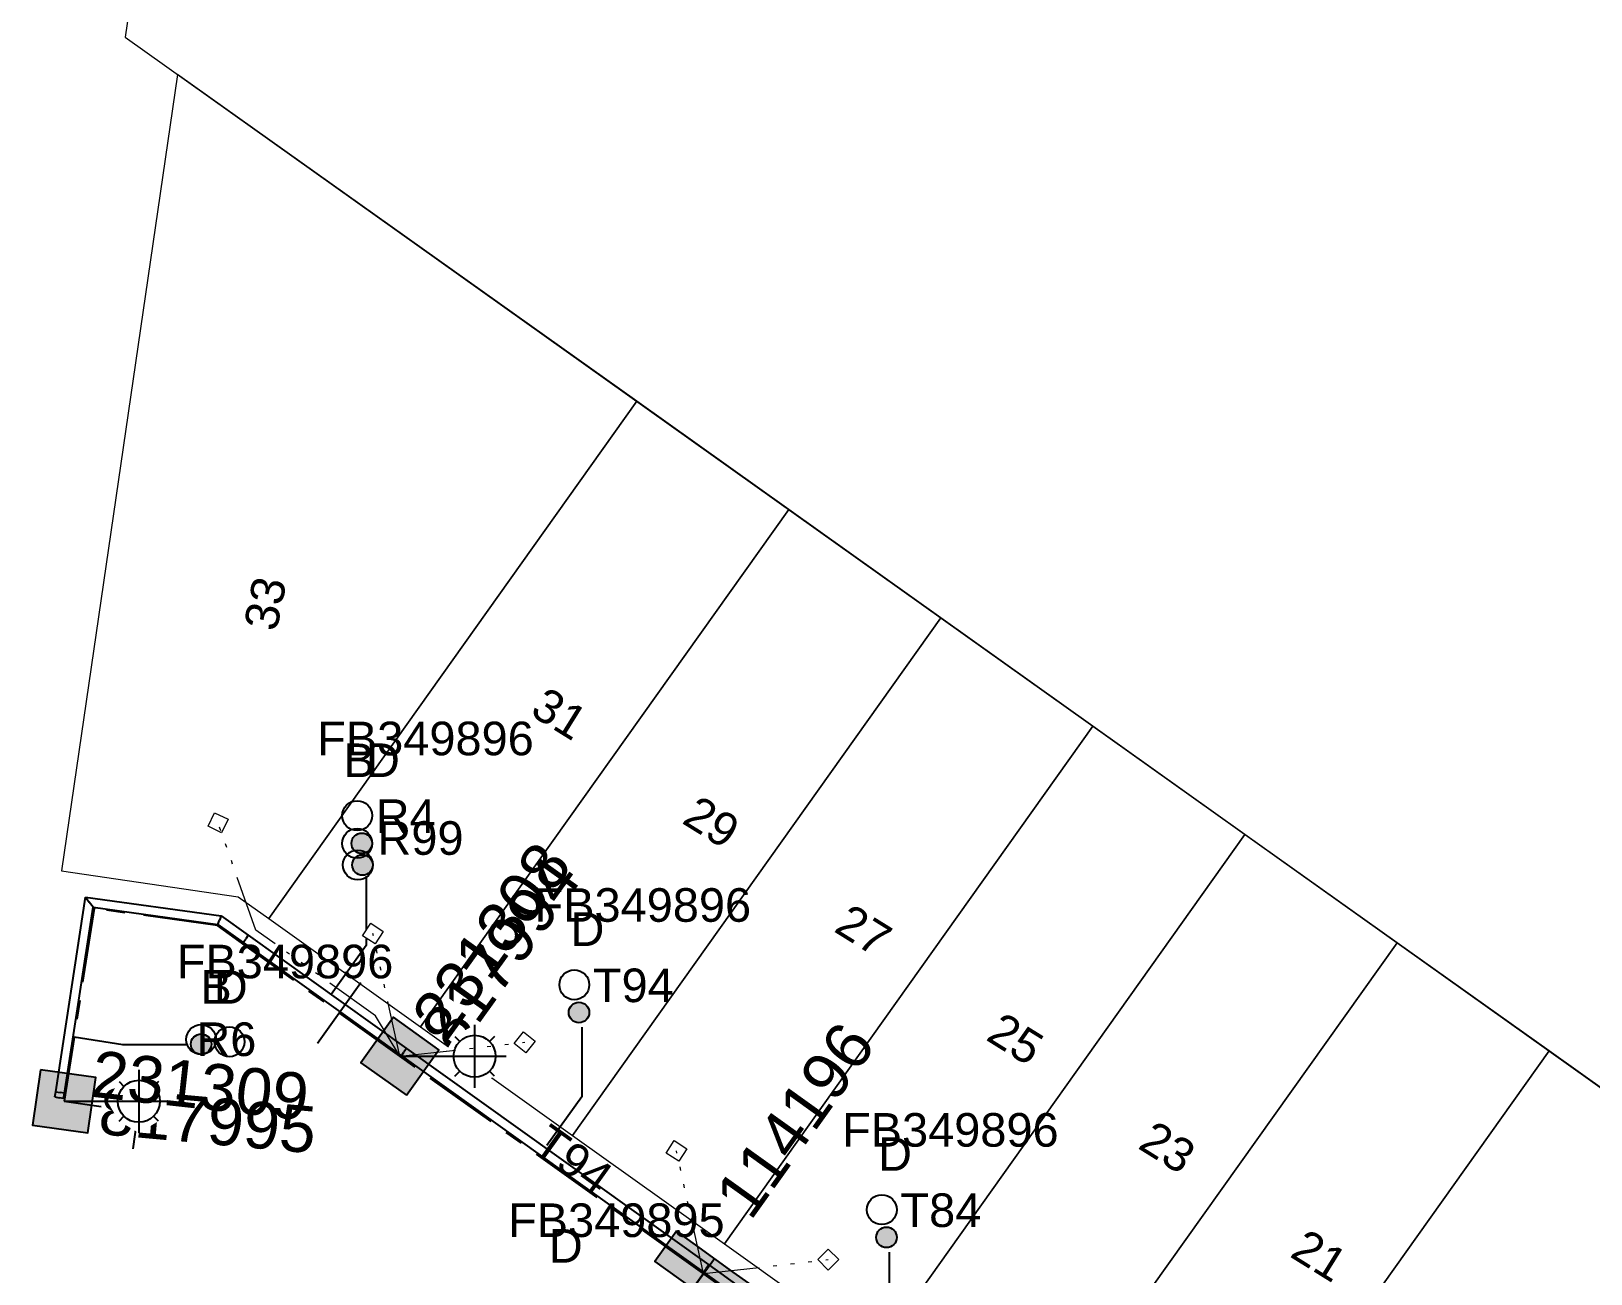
# Model space of a CAD drawing. Header units: metres. Extents: x 307635 to 308805, y 6256169 to 6257356.
# Drawn here: x 308191.6 to 308275.2, y 6257074.1 to 6257140.7 of the extents above; entities that cross this region are included whole.
import ezdxf
from ezdxf.enums import TextEntityAlignment as Align

# ---------------------------------------------------------------- set-up
doc = ezdxf.new("R2010")
doc.units = ezdxf.units.M
doc.linetypes.add('Cable Exist UG', pattern=[7, 4, -1, 1, -1])
doc.linetypes.add('PHANTOMX2', pattern=[6.6, 3, -0.75, 0.2, -0.75, 0.2, -0.75, 0.2, -0.75])
doc.layers.get('0').update_dxf_attribs({"color": 6})
doc.layers.get('Defpoints').update_dxf_attribs({"color": 250})
for name, color, linetype, lineweight in [('Cadastre Land Parcels_SP_EXT', 118, 'Continuous', 15), ('Mains_LV_EXT', 163, 'Continuous', 25), ('Mains_LV_SL_EXT', 135, 'Continuous', 25), ('Services_SP_EXT', 42, 'PHANTOMX2', 20)]:
    doc.layers.add(name, color=color, linetype=linetype, lineweight=lineweight)
for name, color, linetype in [('Duct_SP_EXT', 30, 'Continuous'), ('Equip_SP_SL_EXT', 7, 'Continuous'), ('SupportsUG_SP_LV_EXT', 7, 'Continuous'), ('SupportsUG_SP_LV_SL_EXT', 7, 'Continuous')]:
    doc.layers.add(name, color=color, linetype=linetype)
doc.styles.add('COLUMN_LABEL', font='arial.ttf', dxfattribs={"height": 2})
doc.styles.add('iecARIAL', font='arial.ttf', dxfattribs={"height": 2})
doc.styles.add('POLE_LABEL', font='arial.ttf', dxfattribs={"height": 2})
doc.styles.add('SL_LABEL', font='arial.ttf', dxfattribs={"height": 2})
doc.styles.get("Standard").update_dxf_attribs({"font": 'arial.ttf'})

# ---------------------------------------------------------------- blocks, each defined once
blk = doc.blocks.new('COLUMN_EXT')
blk.add_hatch(color=256).paths.add_polyline_path([(1.5, -1.5), (1.5, 1.5), (-1.5, 1.5), (-1.5, -1.5)])
blk.add_lwpolyline([(1.5, 1.5), (-1.5, 1.5), (-1.5, -1.5), (1.5, -1.5)], close=True)
at = {"layer": 'Defpoints', "flags": 128}
for points in [[(0, 0), (0, -2)], [(2, -4), (-2, -4)]]:
    blk.add_lwpolyline(points, dxfattribs=at)
at = {"flags": 9}
for tag, p in [('STREETNAME', (-1.813, 1.6)), ('SUBURB', (-1.813, 1.8)), ('NOTES', (-1.813, 2)), ('LOCATION', (-1.813, 1.4)), ('LEGEND', (-1.813, 1.2)), ('USAGE', (-1.813, 1)), ('STATE', (-1.813, 0.8)), ('COLUMN_TYPE', (-1.813, 0.4)), ('OWNED_BY', (-1.813, 0.6))]:
    blk.add_attdef(tag, text='', height=0.2, rotation=180, dxfattribs=at).set_placement(p, align=Align.MIDDLE_LEFT)
at = {"flags": 1}
blk.add_attdef('Z', (-1.813, 2.351), '', height=0.2, rotation=180, dxfattribs=at)
at = {"flags": 9}
for tag, style, p in [('STRUCTURE_PLANT_NUMBER', 'POLE_LABEL', (-1.813, -0.031)), ('STREET_CODE', 'COLUMN_LABEL', (-1.813, 0.2))]:
    blk.add_attdef(tag, text='', height=0.2, rotation=180, dxfattribs=dict(at, style=style)).set_placement(p, align=Align.MIDDLE_LEFT)
at = {"style": 'COLUMN_LABEL', "width": 0.9, "flags": 8}
blk.add_attdef('ASSET_NUM', text='', height=2, rotation=270, dxfattribs=at).set_placement((2, -4), align=Align.MIDDLE_LEFT)
blk = doc.blocks.new('PILLAR_EXT')
blk.add_hatch(color=256).paths.add_polyline_path([(2.5, -1), (2.5, 1), (-2.5, 1), (-2.5, -1)])
for p, q in [((0, -1), (0, 1)), ((2.5, 0), (-2.5, 0))]:
    blk.add_line(p, q)
at = {"ltscale": 10}
blk.add_line((-2.5, 0), (2.5, 0), dxfattribs=at)
blk.add_lwpolyline([(2.5, 1), (1.25, 1), (-1.25, 1), (-2.5, 1), (-2.5, -1), (2.5, -1)], close=True)
at = {"layer": 'Defpoints'}
for p, q in [((0, 0), (0, -2)), ((2, -4), (-2, -4))]:
    blk.add_line(p, q, dxfattribs=at)
for tag, p, flags in [('STREETNAME', (0, 1.8), 9), ('SUBURB', (0, 2), 1), ('LOCATION', (0, 1.2), 9), ('LEGEND', (0, 1), 9), ('PARENT', (0, 1.6), 9), ('NOTES', (0, 1.4), 9), ('SUPPORT_TYPE', (0, 0.6), 9), ('OWNED_BY', (0, 0.2), 9), ('USAGE', (0, 0.8), 9), ('STATE', (0, 0.4), 9)]:
    blk.add_attdef(tag, p, '', height=0.2, rotation=180, dxfattribs=dict(flags=flags))
at = {"width": 0.9, "flags": 8}
blk.add_attdef('ASSET_NUM', text='', height=2, rotation=270, dxfattribs=at).set_placement((2, -4), align=Align.MIDDLE_LEFT)
blk = doc.blocks.new('DUCT_EXT')
blk.add_circle((0, 0.8), 0.8)
at = {"flags": 1}
blk.add_attdef('Z', (0, 0), '', height=0.2, dxfattribs=at)
at = {"flags": 9}
for tag, p in [('DUCT_CODE', (0, 0)), ('XSECT_TYPE', (0, -0.2)), ('STATE', (0, -0.6)), ('FB_REFERENCE', (0, -0.4)), ('NOTES', (0, -0.8))]:
    blk.add_attdef(tag, text='', height=0.2, dxfattribs=at).set_placement(p, align=Align.MIDDLE_LEFT)
blk = doc.blocks.new('SL_LANTERN_EXT')
at = {"flags": 9}
for tag, p in [('LRATECODE', (-7.4, 0)), ('LOUTREACHVOCAB', (-7.2, 0)), ('LOUTREACH', (-7, 0)), ('LANTNUMBER', (-6.6, 0)), ('LNEW', (-6.4, 0)), ('LMASTVOCAB', (-6.2, 0)), ('LMAST', (-6, 0)), ('LLAMPVOCAB', (-5.8, 0)), ('LLAMP', (-5.6, 0)), ('LEXIST', (-5.4, 0)), ('LCHARGE3PERCENT', (-5.2, 0)), ('LCHARGE3', (-5, 0)), ('LCHARGE2PERCENT', (-4.8, 0)), ('LCHARGE2', (-4.6, 0)), ('LCHARGE1PERCENT', (-4.4, 0)), ('LCHARGE1', (-4.2, 0)), ('LCATEGORY', (-4, 0)), ('LBRACKETVOCAB', (-3.8, 0)), ('LBRACKET', (-3.6, 0)), ('LKINGHEIGHT', (-3.4, 0)), ('CREPLACE', (-3.2, 0)), ('CREMOVE', (-3, 0)), ('CNUMBER', (-2.8, 0)), ('CNEW', (-2.6, 0)), ('CEXIST', (-2.4, 0)), ('USAGE', (-2.2, 0)), ('STATE', (-2, 0)), ('OWNED_BY', (-1.8, 0)), ('ORIENTATION', (-1.6, 0)), ('OPERATING_VOLTAGE', (-1.4, 0)), ('NO_PHASES', (-1.2, 0)), ('LANTERN_TYPE', (-1, 0)), ('LANTERN_PURPOSE', (-0.8, 0)), ('CONTROL_TYPE', (-0.6, 0)), ('CONSTRUCTED_VOLTAGE', (-0.4, 0))]:
    blk.add_attdef(tag, text='', height=0.001, rotation=270, dxfattribs=at).set_placement(p, align=Align.MIDDLE_LEFT)
at = {"style": 'SL_LABEL', "flags": 9}
blk.add_attdef('STREET_CODE', text='', height=0.001, rotation=270, dxfattribs=at).set_placement((0.001, 0), align=Align.MIDDLE_LEFT)
at = {"flags": 1}
blk.add_attdef('Z', (0, 0), '', height=0.001, rotation=270, dxfattribs=at)
at = {"width": 0.9}
blk.add_attdef('LNUMBER', text='', height=1, dxfattribs=at).set_placement((7, -1), align=Align.MIDDLE_LEFT)
at = {"flags": 9}
for tag, p in [('LREMOVE', (0, -7.6)), ('LREPLACE', (0, -7.8)), ('LTYPE', (0, -8)), ('LTYPEVOCAB', (0, -8.2)), ('LEGEND', (0, -8.4)), ('SUBURB', (0, -8.6)), ('STREETNAME', (0, -8.8)), ('LOCATION', (0, -9)), ('NOTES', (0, -9.2)), ('MAINTAINED_BY', (0, -9.863))]:
    blk.add_attdef(tag, text='', height=0.001, dxfattribs=at).set_placement(p, align=Align.MIDDLE_LEFT)
blk.add_attdef('OPERATED_BY', (0, -9.607), '', height=0.001, dxfattribs=at)
blk.add_wipeout([(5.688, 0), (5.061, -1.061), (4, -1.688), (2.939, -1.061), (2.313, 0), (2.939, 1.061), (4, 1.687), (5.061, 1.061)])
for p, q in [((4, 1.687), (4, 0)), ((2.939, 1.061), (3.205, 0.795)), ((5.061, 1.061), (4.795, 0.795)), ((0, 0), (4, 0)), ((2.939, -1.061), (3.205, -0.795)), ((4, 0), (5.688, 0)), ((4, 0), (4, -1.688)), ((5.061, -1.061), (4.795, -0.795))]:
    blk.add_line(p, q)
blk.add_circle((4, 0), 1.125)
blk = doc.blocks.new('CCP_EXT')
at = {"flags": 9}
for tag, p in [('USAGE', (0, -1.2)), ('LEGEND', (0, -1.4)), ('LIFE_SUPPORT', (0, -1.6)), ('STATE', (0, -1.8)), ('NOTES', (0, -2))]:
    blk.add_attdef(tag, text='', height=0.2, dxfattribs=at).set_placement(p, align=Align.MIDDLE_LEFT)
blk.add_wipeout([(0, 0.566), (0.566, 0), (0, -0.566), (-0.566, 0)])
blk.add_lwpolyline([(-0.566, 0), (0, 0.566), (0.566, 0), (0, -0.566), (-0.566, 0)])
at = {"flags": 1}
blk.add_attdef('Z', (0, 0), '', height=0.2, dxfattribs=at)
at = {"flags": 9}
for tag, p in [('CCP_TYPE', (0, 0)), ('OPERATING_VOLTAGE', (0, -0.6)), ('ORIENTATION', (0, -0.8)), ('CONSTRUCTED_VOLTAGE', (0, -0.2)), ('NO_PHASES', (0, -0.4)), ('OWNED_BY', (0, -1))]:
    blk.add_attdef(tag, text='', height=0.2, dxfattribs=at).set_placement(p, align=Align.MIDDLE_LEFT)
blk = doc.blocks.new('CABLE_LARGE_EXT')
h = blk.add_hatch(color=256)
edge = h.paths.add_edge_path()
edge.add_arc((0, 0.55), 0.55, 0, 360)
blk.add_circle((0, 0.55), 0.55)
at = {"flags": 1}
blk.add_attdef('Z', (0, 0), '', height=0.2, dxfattribs=at)
at = {"flags": 9}
for tag, p in [('COND_CODE', (0, 0)), ('XSECT_SIZE', (0, -0.6)), ('STATE', (0, -0.4)), ('FB_REFERENCE', (0, -0.2)), ('NOTES', (0, -0.8))]:
    blk.add_attdef(tag, text='', height=0.2, dxfattribs=at).set_placement(p, align=Align.MIDDLE_LEFT)

msp = doc.modelspace()

# ---------------------------------------------------------------- linework, layer by layer
at = {"layer": 'Cadastre Land Parcels_SP_EXT', "linetype": 'Continuous'}
msp.add_lwpolyline([(308210.044, 6257231.808), (308196.662, 6257140.367), (308196.662, 6257140.367), (308377.303, 6257011.763)], dxfattribs=at)
for points in [[(308224.068, 6257120.856), (308199.472, 6257138.366), (308193.247, 6257095.705), (308202.722, 6257094.313), (308204.35, 6257093.151), (308224.068, 6257120.856)], [(308232.216, 6257115.054), (308224.068, 6257120.856), (308204.35, 6257093.151), (308212.49, 6257087.338), (308232.216, 6257115.054)], [(308240.364, 6257109.254), (308232.216, 6257115.054), (308212.49, 6257087.338), (308220.629, 6257081.527), (308240.364, 6257109.254)], [(308248.512, 6257103.453), (308240.364, 6257109.254), (308220.629, 6257081.527), (308228.769, 6257075.716), (308248.512, 6257103.453)], [(308256.657, 6257097.654), (308248.512, 6257103.453), (308228.769, 6257075.716), (308236.909, 6257069.903), (308256.657, 6257097.654)], [(308264.805, 6257091.853), (308256.657, 6257097.654), (308236.909, 6257069.903), (308245.048, 6257064.092), (308264.805, 6257091.853)], [(308272.953, 6257086.053), (308264.805, 6257091.853), (308245.048, 6257064.092), (308253.188, 6257058.281), (308272.953, 6257086.053)], [(308281.099, 6257080.253), (308272.953, 6257086.053), (308253.188, 6257058.281), (308261.327, 6257052.468), (308281.099, 6257080.253)]]:
    msp.add_lwpolyline(points, close=True, dxfattribs=at)
at = {"layer": 'Duct_SP_EXT'}
for p, q in [((308194.539, 6257094.3), (308201.809, 6257093.288)), ((308194.539, 6257094.3), (308194.74, 6257094.029)), ((308194.942, 6257093.759), (308194.74, 6257094.029)), ((308194.942, 6257093.759), (308201.625, 6257092.828)), ((308201.809, 6257093.288), (308201.717, 6257093.058)), ((308201.809, 6257093.288), (308203.259, 6257092.249)), ((308201.625, 6257092.828), (308201.717, 6257093.058)), ((308201.625, 6257092.828), (308202.98, 6257091.859)), ((308202.98, 6257091.859), (308203.12, 6257092.054)), ((308202.98, 6257091.859), (308203.12, 6257092.054)), ((308203.259, 6257092.249), (308203.12, 6257092.054)), ((308203.259, 6257092.249), (308203.12, 6257092.054)), ((308192.889, 6257083.592), (308192.938, 6257083.87)), ((308192.938, 6257083.87), (308192.938, 6257083.867)), ((308227.648, 6257074.199), (308227.787, 6257074.394)), ((308227.648, 6257074.199), (308227.787, 6257074.394)), ((308227.927, 6257074.589), (308227.787, 6257074.394)), ((308227.927, 6257074.589), (308227.787, 6257074.394))]:
    msp.add_line(p, q, dxfattribs=at)
for points in [[(308209.578, 6257095.421), (308209.578, 6257091.697), (308207.705, 6257089.081)], [(308221.123, 6257087.328), (308221.123, 6257083.604), (308219.25, 6257080.988)], [(308237.601, 6257075.283), (308237.601, 6257071.559), (308235.728, 6257068.942)]]:
    msp.add_lwpolyline(points, dxfattribs=at)
at = {"layer": 'Mains_LV_EXT', "linetype": 'Cable Exist UG'}
msp.add_lwpolyline([(308225.527, 6257053.077), (308225.737, 6257054.503), (308225.737, 6257054.503), (308226.931, 6257062.61), (308222.835, 6257067.45), (308227.646, 6257074.126)], dxfattribs=at)

# ---------------------------------------------------------------- block references
at = {"layer": 'Duct_SP_EXT', "rotation": 90.01626128659078}
for name, p in [('DUCT_EXT', (308209.889, 6257098.658)), ('DUCT_EXT', (308209.889, 6257097.174)), ('CABLE_LARGE_EXT', (308209.889, 6257097.174)), ('DUCT_EXT', (308209.926, 6257096.016)), ('CABLE_LARGE_EXT', (308209.926, 6257096.016)), ('DUCT_EXT', (308221.525, 6257089.597)), ('DUCT_EXT', (308238.003, 6257077.551)), ('CABLE_LARGE_EXT', (308238.003, 6257076.068))]:
    msp.add_blockref(name, p, dxfattribs=at)
at = {"layer": 'Duct_SP_EXT'}
for p in [(308200.73, 6257085.866), (308202.249, 6257085.745)]:
    msp.add_blockref('DUCT_EXT', p, dxfattribs=at)
at = {"layer": 'SupportsUG_SP_LV_SL_EXT'}
ref = msp.add_blockref('COLUMN_EXT', (308211.383, 6257085.769), dxfattribs=dict(at, rotation=234.4003321838657))
ref.add_attrib('ASSET_NUM', '817994', dxfattribs={"layer": '0', "height": 2.5, "rotation": 54.40033, "style": 'COLUMN_LABEL'}).set_placement((308213.383, 6257086.519), align=Align.MIDDLE_LEFT)
ref = msp.add_blockref('COLUMN_EXT', (308193.392, 6257083.355), dxfattribs=dict(at, rotation=81.94558553118874))
ref.add_attrib('ASSET_NUM', '817995', dxfattribs={"layer": '0', "height": 2.5, "rotation": 354.81152, "style": 'COLUMN_LABEL'}).set_placement((308195.392, 6257084.105), align=Align.TOP_LEFT)

# ---------------------------------------------------------------- texts
at = {"layer": 'Cadastre Land Parcels_SP_EXT'}
for s, rotation, p in [('33', 78.71841, (308204.772, 6257108.478)), ('31', 328.1227, (308218.281, 6257104.1)), ('29', 328.13021, (308226.425, 6257098.293)), ('27', 328.13125, (308234.568, 6257092.488)), ('25', 328.1227, (308242.712, 6257086.681)), ('23', 328.13287, (308250.855, 6257080.875)), ('21', 328.13125, (308258.998, 6257075.07))]:
    msp.add_text(s, height=1.8, rotation=rotation, dxfattribs=at).set_placement(p)
at = {"layer": 'Duct_SP_EXT'}
for s, p in [('FB349896', (308206.951, 6257101.892)), ('B', (308208.355, 6257100.723)), ('D', (308209.563, 6257100.728)), ('R4', (308210.085, 6257097.73)), ('FB349896', (308218.595, 6257092.972)), ('D', (308220.522, 6257091.678)), ('FB349896', (308199.426, 6257089.943)), ('B', (308200.694, 6257088.588)), ('D', (308201.413, 6257088.584)), ('T94', (308221.722, 6257088.669)), ('FB349896', (308235.072, 6257080.926)), ('D', (308237, 6257079.633)), ('T84', (308238.199, 6257076.623)), ('FB349895', (308217.177, 6257076.086)), ('D', (308219.362, 6257074.714))]:
    msp.add_text(s, height=1.8, dxfattribs=at).set_placement(p)
at = {"layer": 'Mains_LV_EXT'}
msp.add_text('T94', height=1.8, rotation=324.40033, dxfattribs=at).set_placement((308218.385, 6257080.756))

# ---------------------------------------------------------------- next in the draw order: block references
at = {"layer": 'Equip_SP_SL_EXT'}
ref = msp.add_blockref('SL_LANTERN_EXT', (308211.383, 6257085.769), dxfattribs=at)
ref.add_attrib('ASSET_NUM', '231308', dxfattribs={"layer": '0', "height": 2.5, "rotation": 54.40033, "style": 'iecARIAL'}).set_placement((308212.883, 6257087.269), align=Align.MIDDLE_LEFT)
ref = msp.add_blockref('SL_LANTERN_EXT', (308193.392, 6257083.355), dxfattribs=at)
ref.add_attrib('ASSET_NUM', '231309', dxfattribs={"layer": '0', "height": 2.5, "rotation": 353.60926, "style": 'iecARIAL'}).set_placement((308194.892, 6257084.855), align=Align.MIDDLE_LEFT)
at = {"layer": 'Services_SP_EXT'}
for p, rotation in [((308201.638, 6257098.28), 289.4083118937193), ((308209.937, 6257092.339), 282.4003320491164), ((308226.2, 6257080.696), 282.400332081689)]:
    msp.add_blockref('CCP_EXT', p, dxfattribs=dict(at, rotation=rotation))
msp.add_blockref('CCP_EXT', (308234.331, 6257074.875), dxfattribs=at)

# ---------------------------------------------------------------- next in the draw order: linework, layer by layer
at = {"layer": 'Duct_SP_EXT'}
for p, q in [((308192.938, 6257083.867), (308194.539, 6257094.3)), ((308193.411, 6257083.789), (308194.942, 6257093.759)), ((308202.98, 6257091.859), (308211.458, 6257085.789)), ((308203.259, 6257092.249), (308211.738, 6257086.179)), ((308211.458, 6257085.789), (308211.598, 6257085.984)), ((308211.458, 6257085.789), (308211.598, 6257085.984)), ((308211.738, 6257086.179), (308211.598, 6257085.984)), ((308211.738, 6257086.179), (308211.598, 6257085.984)), ((308192.889, 6257083.592), (308193.125, 6257083.55)), ((308192.938, 6257083.87), (308193.175, 6257083.828)), ((308192.938, 6257083.867), (308193.175, 6257083.828)), ((308193.361, 6257083.507), (308193.125, 6257083.55)), ((308193.411, 6257083.786), (308193.175, 6257083.828)), ((308193.411, 6257083.789), (308193.175, 6257083.828)), ((308193.361, 6257083.507), (308193.411, 6257083.786)), ((308193.411, 6257083.786), (308193.411, 6257083.789)), ((308227.648, 6257074.199), (308243.94, 6257062.535)), ((308227.927, 6257074.589), (308244.219, 6257062.925))]:
    msp.add_line(p, q, dxfattribs=at)
msp.add_lwpolyline([(308199.932, 6257086.38), (308196.532, 6257086.38), (308193.923, 6257086.784)], dxfattribs=at)
at = {"layer": 'Mains_LV_SL_EXT', "linetype": 'Cable Exist UG'}
msp.add_lwpolyline([(308211.383, 6257085.769), (308203.084, 6257091.71), (308203.084, 6257091.71), (308201.602, 6257092.771), (308194.992, 6257093.691), (308193.392, 6257083.355)], dxfattribs=at)
at = {"layer": 'Services_SP_EXT'}
for points in [[(308211.383, 6257085.769), (308210.067, 6257087.941), (308210.067, 6257087.941), (308203.667, 6257092.523), (308201.638, 6257098.28)], [(308211.383, 6257085.769), (308209.937, 6257092.339)], [(308227.646, 6257074.126), (308226.2, 6257080.696)], [(308227.646, 6257074.126), (308234.331, 6257074.875)]]:
    msp.add_lwpolyline(points, dxfattribs=at)

# ---------------------------------------------------------------- next in the draw order: block references
at = {"layer": 'Duct_SP_EXT', "rotation": 90.01626128659078}
msp.add_blockref('CABLE_LARGE_EXT', (308221.526, 6257088.114), dxfattribs=at)
at = {"layer": 'Duct_SP_EXT'}
msp.add_blockref('CABLE_LARGE_EXT', (308200.73, 6257085.866), dxfattribs=at)
at = {"layer": 'Services_SP_EXT', "rotation": 186.4003321286232}
msp.add_blockref('CCP_EXT', (308218.068, 6257086.518), dxfattribs=at)
at = {"layer": 'SupportsUG_SP_LV_EXT'}
ref = msp.add_blockref('PILLAR_EXT', (308227.646, 6257074.126), dxfattribs=dict(at, rotation=324.4003320790925))
ref.add_attrib('ASSET_NUM', '114196', dxfattribs={"layer": '0', "height": 2.5, "rotation": 54.40033, "style": 'iecARIAL'}).set_placement((308229.146, 6257077.626), align=Align.MIDDLE_LEFT)

# ---------------------------------------------------------------- next in the draw order: texts
at = {"layer": 'Duct_SP_EXT'}
for s, p in [('R99', (308210.179, 6257096.56)), ('R6', (308200.476, 6257085.781))]:
    msp.add_text(s, height=1.8, dxfattribs=at).set_placement(p)

# ---------------------------------------------------------------- next in the draw order: linework, layer by layer
for p, q in [((308211.458, 6257085.789), (308227.648, 6257074.199)), ((308211.738, 6257086.179), (308227.927, 6257074.589))]:
    msp.add_line(p, q, dxfattribs=at)
at = {"layer": 'Mains_LV_EXT', "linetype": 'Cable Exist UG'}
msp.add_lwpolyline([(308227.646, 6257074.126), (308211.383, 6257085.769)], dxfattribs=at)
at = {"layer": 'Services_SP_EXT'}
msp.add_lwpolyline([(308211.383, 6257085.769), (308218.068, 6257086.518)], dxfattribs=at)

doc.saveas('drawing.dxf')
